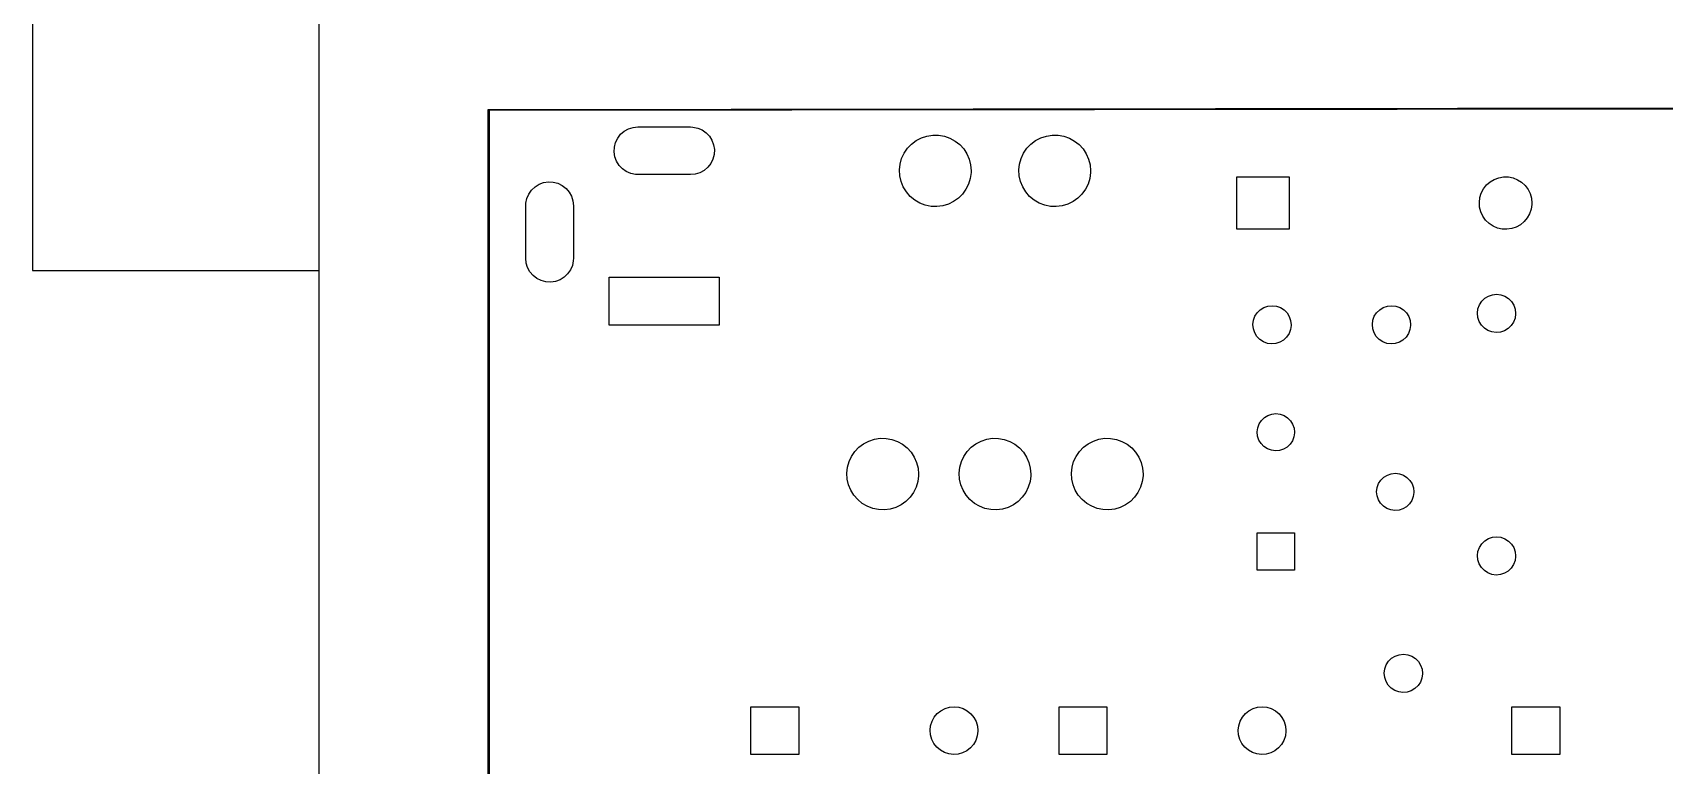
# Model space of a CAD drawing. Extents: x 0.3 to 11.5, y -8.2 to 3.2.
# Drawn here: x 0.315 to 3.005, y -2.312 to -1.104 of the extents above; entities that cross this region are included whole.
import ezdxf

# ---------------------------------------------------------------- set-up
doc = ezdxf.new("R2010")
doc.units = 0
doc.header["$MEASUREMENT"] = 0
doc.layers.add('BLACK', color=7, linetype='CONTINUOUS')

msp = doc.modelspace()

# ---------------------------------------------------------------- linework, layer by layer
at = {"layer": 'BLACK', "linetype": 'CONTINUOUS'}
for p, q in [((0.314961, 3.22806), (0.314961, -1.49635)), ((0.787402, -8.07115), (0.787402, -0.19685)), ((1.06575, -1.2315), (1.0659, -1.23114)), ((1.06575, -3.37717), (1.06575, -1.2315)), ((1.0659, -1.23114), (1.06604, -1.2308)), ((1.06604, -1.2308), (1.06638, -1.23066)), ((1.06604, -1.2308), (1.06604, -1.2308)), ((1.06604, -1.2308), (1.06604, -1.2308)), ((1.06638, -1.23066), (1.06674, -1.23051)), ((1.06674, -1.23051), (11.303, -1.2187)), ((11.302, -1.22067), (1.06772, -1.23248)), ((1.06772, -1.23248), (1.06772, -3.37618)), ((1.29033, -1.26649), (1.29729, -1.26263)), ((1.29729, -1.26263), (1.30488, -1.26025)), ((1.30488, -1.26025), (1.3128, -1.25945)), ((1.3128, -1.25945), (1.39941, -1.25945)), ((1.39941, -1.25945), (1.40353, -1.25966)), ((1.40353, -1.25966), (1.41132, -1.26129)), ((1.41132, -1.26129), (1.41862, -1.26445)), ((1.27389, -1.2928), (1.2759, -1.2851)), ((1.2759, -1.2851), (1.27941, -1.27796)), ((1.27941, -1.27796), (1.28429, -1.27167)), ((1.28429, -1.27167), (1.29033, -1.26649)), ((1.41862, -1.26445), (1.42514, -1.26902)), ((1.42514, -1.26902), (1.43061, -1.2748)), ((1.43061, -1.2748), (1.4348, -1.28156)), ((1.4348, -1.28156), (1.43755, -1.28903)), ((1.43755, -1.28903), (1.43874, -1.2969)), ((1.75706, -1.29473), (1.76375, -1.28773)), ((1.76375, -1.28773), (1.77149, -1.28192)), ((1.77149, -1.28192), (1.78007, -1.27745)), ((1.78007, -1.27745), (1.78927, -1.27444)), ((1.78927, -1.27444), (1.79884, -1.27298)), ((1.79884, -1.27298), (1.80851, -1.2731)), ((1.80851, -1.2731), (1.81804, -1.27479)), ((1.81804, -1.27479), (1.82716, -1.27802)), ((1.82716, -1.27802), (1.83564, -1.2827)), ((1.83564, -1.2827), (1.84323, -1.2887)), ((1.84323, -1.2887), (1.84975, -1.29586)), ((1.95391, -1.29473), (1.9606, -1.28773)), ((1.9606, -1.28773), (1.96834, -1.28192)), ((1.96834, -1.28192), (1.97692, -1.27745)), ((1.97692, -1.27745), (1.98612, -1.27444)), ((1.98612, -1.27444), (1.99569, -1.27298)), ((1.99569, -1.27298), (2.00536, -1.2731)), ((2.00536, -1.2731), (2.01489, -1.27479)), ((2.01489, -1.27479), (2.02402, -1.27802)), ((2.02402, -1.27802), (2.03249, -1.2827)), ((2.03249, -1.2827), (2.04008, -1.2887)), ((2.04008, -1.2887), (2.0466, -1.29586)), ((1.27348, -1.30074), (1.27389, -1.2928)), ((1.27467, -1.30861), (1.27348, -1.30074)), ((1.27741, -1.31608), (1.27467, -1.30861)), ((1.28161, -1.32284), (1.27741, -1.31608)), ((1.43631, -1.31254), (1.4328, -1.31968)), ((1.43832, -1.30484), (1.43631, -1.31254)), ((1.43874, -1.2969), (1.43832, -1.30484)), ((1.74495, -1.32082), (1.74753, -1.3115)), ((1.74753, -1.3115), (1.75161, -1.30272)), ((1.75161, -1.30272), (1.75706, -1.29473)), ((1.84975, -1.29586), (1.855, -1.30398)), ((1.855, -1.30398), (1.85886, -1.31286)), ((1.85886, -1.31286), (1.86122, -1.32224)), ((1.9418, -1.32082), (1.94438, -1.3115)), ((1.94438, -1.3115), (1.94846, -1.30272)), ((1.94846, -1.30272), (1.95391, -1.29473)), ((2.0466, -1.29586), (2.05185, -1.30398)), ((2.05185, -1.30398), (2.05571, -1.31286)), ((2.05571, -1.31286), (2.05807, -1.32224)), ((1.28707, -1.32862), (1.28161, -1.32284)), ((1.29359, -1.33319), (1.28707, -1.32862)), ((1.30089, -1.33635), (1.29359, -1.33319)), ((1.30868, -1.33797), (1.30089, -1.33635)), ((1.3128, -1.33819), (1.30868, -1.33797)), ((1.39941, -1.33819), (1.3128, -1.33819)), ((1.40733, -1.33738), (1.39941, -1.33819)), ((1.41492, -1.33501), (1.40733, -1.33738)), ((1.42188, -1.33115), (1.41492, -1.33501)), ((1.42792, -1.32597), (1.42188, -1.33115)), ((1.4328, -1.31968), (1.42792, -1.32597)), ((1.74392, -1.33045), (1.74495, -1.32082)), ((1.74448, -1.34011), (1.74392, -1.33045)), ((1.7466, -1.34955), (1.74448, -1.34011)), ((1.86068, -1.34437), (1.85786, -1.35363)), ((1.86194, -1.33477), (1.86068, -1.34437)), ((1.86122, -1.32224), (1.86201, -1.33189)), ((1.86201, -1.33189), (1.86194, -1.33477)), ((1.94077, -1.33045), (1.9418, -1.32082)), ((1.94133, -1.34011), (1.94077, -1.33045)), ((1.94345, -1.34955), (1.94133, -1.34011)), ((2.05753, -1.34437), (2.05472, -1.35363)), ((2.05879, -1.33477), (2.05753, -1.34437)), ((2.05807, -1.32224), (2.05886, -1.33189)), ((2.05886, -1.33189), (2.05879, -1.33477)), ((2.29981, -1.42835), (2.29981, -1.34173)), ((2.29981, -1.34173), (2.38642, -1.34173)), ((2.38642, -1.34173), (2.38642, -1.42835)), ((2.72447, -1.34595), (2.73191, -1.34321)), ((2.73191, -1.34321), (2.73972, -1.34187)), ((2.73972, -1.34187), (2.74764, -1.34197)), ((2.74764, -1.34197), (2.75541, -1.34352)), ((2.75541, -1.34352), (2.76278, -1.34645)), ((1.1296, -1.37747), (1.13276, -1.37016)), ((1.13276, -1.37016), (1.13733, -1.36364)), ((1.13733, -1.36364), (1.14311, -1.35818)), ((1.14311, -1.35818), (1.14987, -1.35398)), ((1.14987, -1.35398), (1.15734, -1.35124)), ((1.15734, -1.35124), (1.16521, -1.35005)), ((1.16521, -1.35005), (1.17315, -1.35046)), ((1.17315, -1.35046), (1.18085, -1.35247)), ((1.18085, -1.35247), (1.18799, -1.35598)), ((1.18799, -1.35598), (1.19428, -1.36086)), ((1.19428, -1.36086), (1.19946, -1.3669)), ((1.19946, -1.3669), (1.20332, -1.37386)), ((1.75024, -1.35852), (1.7466, -1.34955)), ((1.7553, -1.36677), (1.75024, -1.35852)), ((1.76164, -1.37408), (1.7553, -1.36677)), ((1.84793, -1.37016), (1.84107, -1.377)), ((1.85358, -1.36231), (1.84793, -1.37016)), ((1.85786, -1.35363), (1.85358, -1.36231)), ((1.9471, -1.35852), (1.94345, -1.34955)), ((1.95215, -1.36677), (1.9471, -1.35852)), ((1.95849, -1.37408), (1.95215, -1.36677)), ((2.04478, -1.37016), (2.03792, -1.377)), ((2.05043, -1.36231), (2.04478, -1.37016)), ((2.05472, -1.35363), (2.05043, -1.36231)), ((2.70075, -1.37604), (2.7031, -1.36847)), ((2.7031, -1.36847), (2.70679, -1.36145)), ((2.70679, -1.36145), (2.7117, -1.35523)), ((2.7117, -1.35523), (2.71766, -1.35)), ((2.71766, -1.35), (2.72447, -1.34595)), ((2.76278, -1.34645), (2.76948, -1.35068)), ((2.76948, -1.35068), (2.7753, -1.35606)), ((2.7753, -1.35606), (2.78004, -1.36241)), ((2.78004, -1.36241), (2.78354, -1.36952)), ((2.78354, -1.36952), (2.7857, -1.37715)), ((1.12776, -1.38937), (1.12798, -1.38525)), ((1.12776, -1.47598), (1.12776, -1.38937)), ((1.12798, -1.38525), (1.1296, -1.37747)), ((1.20332, -1.37386), (1.2057, -1.38145)), ((1.2057, -1.38145), (1.2065, -1.38937)), ((1.2065, -1.38937), (1.2065, -1.47598)), ((1.76908, -1.38026), (1.76164, -1.37408)), ((1.77744, -1.38515), (1.76908, -1.38026)), ((1.78648, -1.3886), (1.77744, -1.38515)), ((1.79596, -1.39053), (1.78648, -1.3886)), ((1.80564, -1.39088), (1.79596, -1.39053)), ((1.81523, -1.38965), (1.80564, -1.39088)), ((1.8245, -1.38687), (1.81523, -1.38965)), ((1.8332, -1.38262), (1.8245, -1.38687)), ((1.84107, -1.377), (1.8332, -1.38262)), ((1.96593, -1.38026), (1.95849, -1.37408)), ((1.97429, -1.38515), (1.96593, -1.38026)), ((1.98333, -1.3886), (1.97429, -1.38515)), ((1.99281, -1.39053), (1.98333, -1.3886)), ((2.00249, -1.39088), (1.99281, -1.39053)), ((2.01209, -1.38965), (2.00249, -1.39088)), ((2.02135, -1.38687), (2.01209, -1.38965)), ((2.03005, -1.38262), (2.02135, -1.38687)), ((2.03792, -1.377), (2.03005, -1.38262)), ((2.69982, -1.38391), (2.70075, -1.37604)), ((2.70034, -1.39181), (2.69982, -1.38391)), ((2.70229, -1.3995), (2.70034, -1.39181)), ((2.78522, -1.39515), (2.78268, -1.40265)), ((2.78636, -1.38731), (2.78522, -1.39515)), ((2.7857, -1.37715), (2.78642, -1.38504)), ((2.78642, -1.38504), (2.78636, -1.38731)), ((2.70561, -1.40669), (2.70229, -1.3995)), ((2.71018, -1.41317), (2.70561, -1.40669)), ((2.71586, -1.4187), (2.71018, -1.41317)), ((2.72245, -1.4231), (2.71586, -1.4187)), ((2.72973, -1.42623), (2.72245, -1.4231)), ((2.76073, -1.4246), (2.75322, -1.42715)), ((2.76764, -1.42073), (2.76073, -1.4246)), ((2.77374, -1.41566), (2.76764, -1.42073)), ((2.7788, -1.40957), (2.77374, -1.41566)), ((2.78268, -1.40265), (2.7788, -1.40957)), ((2.38642, -1.42835), (2.29981, -1.42835)), ((2.73746, -1.42798), (2.72973, -1.42623)), ((2.74538, -1.42829), (2.73746, -1.42798)), ((2.75322, -1.42715), (2.74538, -1.42829)), ((1.12856, -1.4839), (1.12776, -1.47598)), ((1.2065, -1.47598), (1.20628, -1.4801)), ((0.314961, -1.49635), (0.787402, -1.49635)), ((1.13094, -1.49149), (1.12856, -1.4839)), ((1.1348, -1.49845), (1.13094, -1.49149)), ((1.13998, -1.50449), (1.1348, -1.49845)), ((1.14627, -1.50937), (1.13998, -1.50449)), ((1.19693, -1.50171), (1.19115, -1.50718)), ((1.2015, -1.49519), (1.19693, -1.50171)), ((1.20466, -1.48789), (1.2015, -1.49519)), ((1.20628, -1.4801), (1.20466, -1.48789)), ((1.15341, -1.51289), (1.14627, -1.50937)), ((1.16111, -1.51489), (1.15341, -1.51289)), ((1.16905, -1.51531), (1.16111, -1.51489)), ((1.17692, -1.51412), (1.16905, -1.51531)), ((1.18439, -1.51137), (1.17692, -1.51412)), ((1.19115, -1.50718), (1.18439, -1.51137)), ((1.26556, -1.58622), (1.26556, -1.50748)), ((1.26556, -1.50748), (1.44666, -1.50748)), ((1.44666, -1.50748), (1.44666, -1.58622)), ((2.33868, -1.56101), (2.34466, -1.55733)), ((2.34466, -1.55733), (2.35131, -1.55507)), ((2.35131, -1.55507), (2.35829, -1.55433)), ((2.35829, -1.55433), (2.36527, -1.55516)), ((2.36527, -1.55516), (2.37188, -1.55752)), ((2.37188, -1.55752), (2.37781, -1.56128)), ((2.53553, -1.56101), (2.54151, -1.55733)), ((2.54151, -1.55733), (2.54816, -1.55507)), ((2.54816, -1.55507), (2.55515, -1.55433)), ((2.55515, -1.55433), (2.56212, -1.55516)), ((2.56212, -1.55516), (2.56873, -1.55752)), ((2.56873, -1.55752), (2.57466, -1.56128)), ((2.69666, -1.56649), (2.69754, -1.55952)), ((2.69754, -1.55952), (2.69994, -1.55292)), ((2.69994, -1.55292), (2.70375, -1.54702)), ((2.70375, -1.54702), (2.70876, -1.54211)), ((2.70876, -1.54211), (2.71474, -1.53843)), ((2.71474, -1.53843), (2.72139, -1.53617)), ((2.72139, -1.53617), (2.72837, -1.53543)), ((2.72837, -1.53543), (2.73535, -1.53627)), ((2.73535, -1.53627), (2.74196, -1.53862)), ((2.74196, -1.53862), (2.74789, -1.54238)), ((2.74789, -1.54238), (2.75284, -1.54737)), ((2.75284, -1.54737), (2.75656, -1.55332)), ((2.75656, -1.55332), (2.75887, -1.55995)), ((2.75887, -1.55995), (2.75965, -1.56693)), ((1.44666, -1.58622), (1.26556, -1.58622)), ((2.32658, -1.58539), (2.32746, -1.57842)), ((2.32727, -1.59238), (2.32658, -1.58539)), ((2.32746, -1.57842), (2.32986, -1.57182)), ((2.32986, -1.57182), (2.33367, -1.56592)), ((2.33367, -1.56592), (2.33868, -1.56101)), ((2.37781, -1.56128), (2.38276, -1.56626)), ((2.38276, -1.56626), (2.38648, -1.57222)), ((2.38648, -1.57222), (2.38879, -1.57885)), ((2.38956, -1.58671), (2.38858, -1.59366)), ((2.38879, -1.57885), (2.38957, -1.58583)), ((2.38957, -1.58583), (2.38956, -1.58671)), ((2.52343, -1.58539), (2.52431, -1.57842)), ((2.52412, -1.59238), (2.52343, -1.58539)), ((2.52431, -1.57842), (2.52671, -1.57182)), ((2.52671, -1.57182), (2.53052, -1.56592)), ((2.53052, -1.56592), (2.53553, -1.56101)), ((2.57466, -1.56128), (2.57961, -1.56626)), ((2.57961, -1.56626), (2.58333, -1.57222)), ((2.58333, -1.57222), (2.58564, -1.57885)), ((2.58641, -1.58671), (2.58543, -1.59366)), ((2.58564, -1.57885), (2.58642, -1.58583)), ((2.58642, -1.58583), (2.58641, -1.58671)), ((2.69735, -1.57348), (2.69666, -1.56649)), ((2.69956, -1.58014), (2.69735, -1.57348)), ((2.7032, -1.58615), (2.69956, -1.58014)), ((2.70808, -1.5912), (2.7032, -1.58615)), ((2.75617, -1.58133), (2.75228, -1.58717)), ((2.75866, -1.57476), (2.75617, -1.58133)), ((2.75964, -1.56781), (2.75866, -1.57476)), ((2.75965, -1.56693), (2.75964, -1.56781)), ((2.32948, -1.59904), (2.32727, -1.59238)), ((2.33312, -1.60504), (2.32948, -1.59904)), ((2.338, -1.61009), (2.33312, -1.60504)), ((2.34387, -1.61394), (2.338, -1.61009)), ((2.37712, -1.61091), (2.37109, -1.61451)), ((2.3822, -1.60607), (2.37712, -1.61091)), ((2.38609, -1.60022), (2.3822, -1.60607)), ((2.38858, -1.59366), (2.38609, -1.60022)), ((2.52633, -1.59904), (2.52412, -1.59238)), ((2.52997, -1.60504), (2.52633, -1.59904)), ((2.53485, -1.61009), (2.52997, -1.60504)), ((2.54072, -1.61394), (2.53485, -1.61009)), ((2.57397, -1.61091), (2.56794, -1.61451)), ((2.57905, -1.60607), (2.57397, -1.61091)), ((2.58294, -1.60022), (2.57905, -1.60607)), ((2.58543, -1.59366), (2.58294, -1.60022)), ((2.71395, -1.59504), (2.70808, -1.5912)), ((2.72053, -1.59749), (2.71395, -1.59504)), ((2.72749, -1.59842), (2.72053, -1.59749)), ((2.73449, -1.59778), (2.72749, -1.59842)), ((2.74116, -1.59561), (2.73449, -1.59778)), ((2.7472, -1.59202), (2.74116, -1.59561)), ((2.75228, -1.58717), (2.7472, -1.59202)), ((2.35046, -1.61639), (2.34387, -1.61394)), ((2.35742, -1.61732), (2.35046, -1.61639)), ((2.36441, -1.61668), (2.35742, -1.61732)), ((2.37109, -1.61451), (2.36441, -1.61668)), ((2.54731, -1.61639), (2.54072, -1.61394)), ((2.55427, -1.61732), (2.54731, -1.61639)), ((2.56126, -1.61668), (2.55427, -1.61732)), ((2.56794, -1.61451), (2.56126, -1.61668)), ((2.33687, -1.74934), (2.34058, -1.74358)), ((2.34058, -1.74358), (2.34547, -1.73879)), ((2.34547, -1.73879), (2.3513, -1.73521)), ((2.3513, -1.73521), (2.35778, -1.733)), ((2.35778, -1.733), (2.36459, -1.73228)), ((2.36459, -1.73228), (2.37139, -1.73309)), ((2.37139, -1.73309), (2.37784, -1.73539)), ((2.37784, -1.73539), (2.38362, -1.73906)), ((2.38362, -1.73906), (2.38844, -1.74392)), ((2.38844, -1.74392), (2.39207, -1.74972)), ((1.69346, -1.77745), (1.70266, -1.77444)), ((1.70266, -1.77444), (1.71222, -1.77298)), ((1.71222, -1.77298), (1.7219, -1.7731)), ((1.7219, -1.7731), (1.73143, -1.77479)), ((1.73143, -1.77479), (1.74055, -1.77802)), ((1.8785, -1.77745), (1.8877, -1.77444)), ((1.8877, -1.77444), (1.89726, -1.77298)), ((1.89726, -1.77298), (1.90694, -1.7731)), ((1.90694, -1.7731), (1.91647, -1.77479)), ((1.91647, -1.77479), (1.92559, -1.77802)), ((2.06354, -1.77745), (2.07274, -1.77444)), ((2.07274, -1.77444), (2.0823, -1.77298)), ((2.0823, -1.77298), (2.09198, -1.7731)), ((2.09198, -1.7731), (2.10151, -1.77479)), ((2.10151, -1.77479), (2.11063, -1.77802)), ((2.33367, -1.76256), (2.33453, -1.75577)), ((2.33434, -1.76938), (2.33367, -1.76256)), ((2.3365, -1.77587), (2.33434, -1.76938)), ((2.33453, -1.75577), (2.33687, -1.74934)), ((2.39412, -1.77063), (2.39169, -1.77703)), ((2.39207, -1.74972), (2.39432, -1.75619)), ((2.39507, -1.76385), (2.39412, -1.77063)), ((2.39432, -1.75619), (2.39508, -1.76299)), ((2.39508, -1.76299), (2.39507, -1.76385)), ((1.66499, -1.80272), (1.67045, -1.79473)), ((1.67045, -1.79473), (1.67713, -1.78773)), ((1.67713, -1.78773), (1.68487, -1.78192)), ((1.68487, -1.78192), (1.69346, -1.77745)), ((1.74055, -1.77802), (1.74902, -1.7827)), ((1.74902, -1.7827), (1.75662, -1.7887)), ((1.75662, -1.7887), (1.76313, -1.79586)), ((1.76313, -1.79586), (1.76839, -1.80398)), ((1.85003, -1.80272), (1.85549, -1.79473)), ((1.85549, -1.79473), (1.86217, -1.78773)), ((1.86217, -1.78773), (1.86991, -1.78192)), ((1.86991, -1.78192), (1.8785, -1.77745)), ((1.92559, -1.77802), (1.93406, -1.7827)), ((1.93406, -1.7827), (1.94166, -1.7887)), ((1.94166, -1.7887), (1.94817, -1.79586)), ((1.94817, -1.79586), (1.95343, -1.80398)), ((2.03507, -1.80272), (2.04053, -1.79473)), ((2.04053, -1.79473), (2.04721, -1.78773)), ((2.04721, -1.78773), (2.05495, -1.78192)), ((2.05495, -1.78192), (2.06354, -1.77745)), ((2.11063, -1.77802), (2.1191, -1.7827)), ((2.1191, -1.7827), (2.1267, -1.7887)), ((2.1267, -1.7887), (2.13321, -1.79586)), ((2.13321, -1.79586), (2.13847, -1.80398)), ((2.34004, -1.78173), (2.3365, -1.77587)), ((2.3448, -1.78665), (2.34004, -1.78173)), ((2.35053, -1.7904), (2.3448, -1.78665)), ((2.35694, -1.79279), (2.35053, -1.7904)), ((2.36373, -1.79369), (2.35694, -1.79279)), ((2.37055, -1.79307), (2.36373, -1.79369)), ((2.37706, -1.79096), (2.37055, -1.79307)), ((2.38294, -1.78745), (2.37706, -1.79096)), ((2.3879, -1.78273), (2.38294, -1.78745)), ((2.39169, -1.77703), (2.3879, -1.78273)), ((1.65731, -1.83045), (1.65833, -1.82082)), ((1.65833, -1.82082), (1.66092, -1.8115)), ((1.66092, -1.8115), (1.66499, -1.80272)), ((1.76839, -1.80398), (1.77225, -1.81286)), ((1.77225, -1.81286), (1.7746, -1.82224)), ((1.7746, -1.82224), (1.7754, -1.83189)), ((1.84234, -1.83045), (1.84337, -1.82082)), ((1.84337, -1.82082), (1.84596, -1.8115)), ((1.84596, -1.8115), (1.85003, -1.80272)), ((1.95343, -1.80398), (1.95729, -1.81286)), ((1.95729, -1.81286), (1.95964, -1.82224)), ((1.95964, -1.82224), (1.96044, -1.83189)), ((2.02738, -1.83045), (2.02841, -1.82082)), ((2.02841, -1.82082), (2.031, -1.8115)), ((2.031, -1.8115), (2.03507, -1.80272)), ((2.13847, -1.80398), (2.14233, -1.81286)), ((2.14233, -1.81286), (2.14468, -1.82224)), ((2.14468, -1.82224), (2.14548, -1.83189)), ((1.65786, -1.84011), (1.65731, -1.83045)), ((1.65999, -1.84955), (1.65786, -1.84011)), ((1.66363, -1.85852), (1.65999, -1.84955)), ((1.77125, -1.85363), (1.76696, -1.86231)), ((1.77406, -1.84437), (1.77125, -1.85363)), ((1.77533, -1.83477), (1.77406, -1.84437)), ((1.7754, -1.83189), (1.77533, -1.83477)), ((1.8429, -1.84011), (1.84234, -1.83045)), ((1.84503, -1.84955), (1.8429, -1.84011)), ((1.84867, -1.85852), (1.84503, -1.84955)), ((1.95629, -1.85363), (1.952, -1.86231)), ((1.9591, -1.84437), (1.95629, -1.85363)), ((1.96037, -1.83477), (1.9591, -1.84437)), ((1.96044, -1.83189), (1.96037, -1.83477)), ((2.02794, -1.84011), (2.02738, -1.83045)), ((2.03007, -1.84955), (2.02794, -1.84011)), ((2.03371, -1.85852), (2.03007, -1.84955)), ((2.14133, -1.85363), (2.13704, -1.86231)), ((2.14414, -1.84437), (2.14133, -1.85363)), ((2.14541, -1.83477), (2.14414, -1.84437)), ((2.14548, -1.83189), (2.14541, -1.83477)), ((2.53052, -1.86099), (2.53138, -1.8542)), ((2.53138, -1.8542), (2.53372, -1.84776)), ((2.53372, -1.84776), (2.53743, -1.84201)), ((2.53743, -1.84201), (2.54232, -1.83722)), ((2.54232, -1.83722), (2.54815, -1.83363)), ((2.54815, -1.83363), (2.55463, -1.83143)), ((2.55463, -1.83143), (2.56144, -1.83071)), ((2.56144, -1.83071), (2.56824, -1.83152)), ((2.56824, -1.83152), (2.57469, -1.83382)), ((2.57469, -1.83382), (2.58047, -1.83748)), ((2.58047, -1.83748), (2.58529, -1.84234)), ((2.58529, -1.84234), (2.58892, -1.84815)), ((2.58892, -1.84815), (2.59117, -1.85461)), ((2.59117, -1.85461), (2.59193, -1.86142)), ((1.66869, -1.86677), (1.66363, -1.85852)), ((1.67502, -1.87408), (1.66869, -1.86677)), ((1.68247, -1.88026), (1.67502, -1.87408)), ((1.69083, -1.88515), (1.68247, -1.88026)), ((1.74658, -1.88262), (1.73789, -1.88687)), ((1.75446, -1.877), (1.74658, -1.88262)), ((1.76132, -1.87016), (1.75446, -1.877)), ((1.76696, -1.86231), (1.76132, -1.87016)), ((1.85373, -1.86677), (1.84867, -1.85852)), ((1.86006, -1.87408), (1.85373, -1.86677)), ((1.86751, -1.88026), (1.86006, -1.87408)), ((1.87586, -1.88515), (1.86751, -1.88026)), ((1.93162, -1.88262), (1.92293, -1.88687)), ((1.9395, -1.877), (1.93162, -1.88262)), ((1.94635, -1.87016), (1.9395, -1.877)), ((1.952, -1.86231), (1.94635, -1.87016)), ((2.03877, -1.86677), (2.03371, -1.85852)), ((2.0451, -1.87408), (2.03877, -1.86677)), ((2.05255, -1.88026), (2.0451, -1.87408)), ((2.0609, -1.88515), (2.05255, -1.88026)), ((2.11666, -1.88262), (2.10797, -1.88687)), ((2.12454, -1.877), (2.11666, -1.88262)), ((2.13139, -1.87016), (2.12454, -1.877)), ((2.13704, -1.86231), (2.13139, -1.87016)), ((2.53119, -1.8678), (2.53052, -1.86099)), ((2.53335, -1.8743), (2.53119, -1.8678)), ((2.53689, -1.88015), (2.53335, -1.8743)), ((2.54165, -1.88508), (2.53689, -1.88015)), ((2.58475, -1.88116), (2.57979, -1.88588)), ((2.58854, -1.87545), (2.58475, -1.88116)), ((2.59097, -1.86905), (2.58854, -1.87545)), ((2.59192, -1.86227), (2.59097, -1.86905)), ((2.59193, -1.86142), (2.59192, -1.86227)), ((1.69987, -1.8886), (1.69083, -1.88515)), ((1.70935, -1.89053), (1.69987, -1.8886)), ((1.71902, -1.89088), (1.70935, -1.89053)), ((1.72862, -1.88965), (1.71902, -1.89088)), ((1.73789, -1.88687), (1.72862, -1.88965)), ((1.88491, -1.8886), (1.87586, -1.88515)), ((1.89439, -1.89053), (1.88491, -1.8886)), ((1.90406, -1.89088), (1.89439, -1.89053)), ((1.91366, -1.88965), (1.90406, -1.89088)), ((1.92293, -1.88687), (1.91366, -1.88965)), ((2.06995, -1.8886), (2.0609, -1.88515)), ((2.07943, -1.89053), (2.06995, -1.8886)), ((2.0891, -1.89088), (2.07943, -1.89053)), ((2.0987, -1.88965), (2.0891, -1.89088)), ((2.10797, -1.88687), (2.0987, -1.88965)), ((2.54738, -1.88883), (2.54165, -1.88508)), ((2.5538, -1.89121), (2.54738, -1.88883)), ((2.56058, -1.89212), (2.5538, -1.89121)), ((2.5674, -1.8915), (2.56058, -1.89212)), ((2.57391, -1.88938), (2.5674, -1.8915)), ((2.57979, -1.88588), (2.57391, -1.88938)), ((2.33367, -1.99055), (2.33367, -1.92913)), ((2.33367, -1.92913), (2.39508, -1.92913)), ((2.39508, -1.92913), (2.39508, -1.99055)), ((2.71474, -1.93843), (2.72139, -1.93617)), ((2.72139, -1.93617), (2.72837, -1.93543)), ((2.72837, -1.93543), (2.73535, -1.93627)), ((2.73535, -1.93627), (2.74196, -1.93862)), ((2.69666, -1.96649), (2.69754, -1.95952)), ((2.69754, -1.95952), (2.69994, -1.95292)), ((2.69994, -1.95292), (2.70375, -1.94702)), ((2.70375, -1.94702), (2.70876, -1.94211)), ((2.70876, -1.94211), (2.71474, -1.93843)), ((2.74196, -1.93862), (2.74789, -1.94238)), ((2.74789, -1.94238), (2.75284, -1.94737)), ((2.75284, -1.94737), (2.75656, -1.95332)), ((2.75656, -1.95332), (2.75887, -1.95995)), ((2.75887, -1.95995), (2.75965, -1.96693)), ((2.69735, -1.97348), (2.69666, -1.96649)), ((2.69956, -1.98014), (2.69735, -1.97348)), ((2.7032, -1.98615), (2.69956, -1.98014)), ((2.70808, -1.9912), (2.7032, -1.98615)), ((2.75228, -1.98717), (2.7472, -1.99202)), ((2.75617, -1.98133), (2.75228, -1.98717)), ((2.75866, -1.97476), (2.75617, -1.98133)), ((2.75964, -1.96781), (2.75866, -1.97476)), ((2.75965, -1.96693), (2.75964, -1.96781)), ((2.39508, -1.99055), (2.33367, -1.99055)), ((2.71395, -1.99504), (2.70808, -1.9912)), ((2.72053, -1.99749), (2.71395, -1.99504)), ((2.72749, -1.99842), (2.72053, -1.99749)), ((2.73449, -1.99778), (2.72749, -1.99842)), ((2.74116, -1.99561), (2.73449, -1.99778)), ((2.7472, -1.99202), (2.74116, -1.99561)), ((2.544, -2.15322), (2.5464, -2.14663)), ((2.5464, -2.14663), (2.5502, -2.14072)), ((2.5502, -2.14072), (2.55522, -2.13581)), ((2.55522, -2.13581), (2.5612, -2.13213)), ((2.5612, -2.13213), (2.56785, -2.12987)), ((2.56785, -2.12987), (2.57483, -2.12913)), ((2.57483, -2.12913), (2.5818, -2.12997)), ((2.5818, -2.12997), (2.58842, -2.13232)), ((2.58842, -2.13232), (2.59435, -2.13608)), ((2.59435, -2.13608), (2.59929, -2.14107)), ((2.59929, -2.14107), (2.60301, -2.14702)), ((2.60301, -2.14702), (2.60532, -2.15365)), ((2.54312, -2.16019), (2.544, -2.15322)), ((2.5438, -2.16718), (2.54312, -2.16019)), ((2.54602, -2.17384), (2.5438, -2.16718)), ((2.54966, -2.17985), (2.54602, -2.17384)), ((2.60262, -2.17503), (2.59874, -2.18088)), ((2.60512, -2.16846), (2.60262, -2.17503)), ((2.60609, -2.16151), (2.60512, -2.16846)), ((2.60532, -2.15365), (2.60611, -2.16063)), ((2.60611, -2.16063), (2.60609, -2.16151)), ((2.55453, -2.1849), (2.54966, -2.17985)), ((2.56041, -2.18874), (2.55453, -2.1849)), ((2.56699, -2.19119), (2.56041, -2.18874)), ((2.57395, -2.19212), (2.56699, -2.19119)), ((2.58094, -2.19148), (2.57395, -2.19212)), ((2.58762, -2.18931), (2.58094, -2.19148)), ((2.59365, -2.18572), (2.58762, -2.18931)), ((2.59874, -2.18088), (2.59365, -2.18572)), ((1.49911, -2.29449), (1.49911, -2.21575)), ((1.49911, -2.21575), (1.57785, -2.21575)), ((1.57785, -2.21575), (1.57785, -2.29449)), ((1.80127, -2.23288), (1.80621, -2.22699)), ((1.80621, -2.22699), (1.8122, -2.22217)), ((1.8122, -2.22217), (1.81901, -2.21861)), ((1.81901, -2.21861), (1.82638, -2.21645)), ((1.82638, -2.21645), (1.83403, -2.21575)), ((1.83403, -2.21575), (1.84167, -2.21655)), ((1.84167, -2.21655), (1.84901, -2.21882)), ((1.84901, -2.21882), (1.85577, -2.22248)), ((1.85577, -2.22248), (1.86169, -2.22738)), ((1.86169, -2.22738), (1.86655, -2.23333)), ((2.00698, -2.29449), (2.00698, -2.21575)), ((2.00698, -2.21575), (2.08572, -2.21575)), ((2.08572, -2.21575), (2.08572, -2.29449)), ((2.30915, -2.23288), (2.31408, -2.22699)), ((2.31408, -2.22699), (2.32007, -2.22217)), ((2.32007, -2.22217), (2.32688, -2.21861)), ((2.32688, -2.21861), (2.33425, -2.21645)), ((2.33425, -2.21645), (2.3419, -2.21575)), ((2.3419, -2.21575), (2.34955, -2.21655)), ((2.34955, -2.21655), (2.35689, -2.21882)), ((2.35689, -2.21882), (2.36365, -2.22248)), ((2.36365, -2.22248), (2.36957, -2.22738)), ((2.36957, -2.22738), (2.37442, -2.23333)), ((2.75363, -2.29449), (2.75363, -2.21575)), ((2.75363, -2.21575), (2.83237, -2.21575)), ((2.83237, -2.21575), (2.83237, -2.29449)), ((1.79439, -2.25457), (1.79525, -2.24693)), ((1.79503, -2.26223), (1.79439, -2.25457)), ((1.79525, -2.24693), (1.79757, -2.23961)), ((1.79757, -2.23961), (1.80127, -2.23288)), ((1.86655, -2.23333), (1.87016, -2.24012)), ((1.87016, -2.24012), (1.87238, -2.24747)), ((1.87311, -2.25622), (1.87215, -2.26384)), ((1.87238, -2.24747), (1.87313, -2.25512)), ((1.87313, -2.25512), (1.87311, -2.25622)), ((2.30226, -2.25457), (2.30312, -2.24693)), ((2.30291, -2.26223), (2.30226, -2.25457)), ((2.30312, -2.24693), (2.30544, -2.23961)), ((2.30544, -2.23961), (2.30915, -2.23288)), ((2.37442, -2.23333), (2.37803, -2.24012)), ((2.37803, -2.24012), (2.38025, -2.24747)), ((2.38098, -2.25622), (2.38002, -2.26384)), ((2.38025, -2.24747), (2.381, -2.25512)), ((2.381, -2.25512), (2.38098, -2.25622)), ((1.79715, -2.26961), (1.79503, -2.26223)), ((1.80066, -2.27645), (1.79715, -2.26961)), ((1.80544, -2.28247), (1.80066, -2.27645)), ((1.81129, -2.28745), (1.80544, -2.28247)), ((1.86091, -2.28363), (1.85485, -2.28836)), ((1.86593, -2.27781), (1.86091, -2.28363)), ((1.86972, -2.27113), (1.86593, -2.27781)), ((1.87215, -2.26384), (1.86972, -2.27113)), ((2.30502, -2.26961), (2.30291, -2.26223)), ((2.30854, -2.27645), (2.30502, -2.26961)), ((2.31331, -2.28247), (2.30854, -2.27645)), ((2.31916, -2.28745), (2.31331, -2.28247)), ((2.36878, -2.28363), (2.36273, -2.28836)), ((2.3738, -2.27781), (2.36878, -2.28363)), ((2.3776, -2.27113), (2.3738, -2.27781)), ((2.38002, -2.26384), (2.3776, -2.27113)), ((1.57785, -2.29449), (1.49911, -2.29449)), ((1.81799, -2.2912), (1.81129, -2.28745)), ((1.8253, -2.29357), (1.81799, -2.2912)), ((1.83293, -2.29448), (1.8253, -2.29357)), ((1.84059, -2.29389), (1.83293, -2.29448)), ((1.84799, -2.29182), (1.84059, -2.29389)), ((1.85485, -2.28836), (1.84799, -2.29182)), ((2.08572, -2.29449), (2.00698, -2.29449)), ((2.32587, -2.2912), (2.31916, -2.28745)), ((2.33318, -2.29357), (2.32587, -2.2912)), ((2.34081, -2.29448), (2.33318, -2.29357)), ((2.34847, -2.29389), (2.34081, -2.29448)), ((2.35587, -2.29182), (2.34847, -2.29389)), ((2.36273, -2.28836), (2.35587, -2.29182)), ((2.83237, -2.29449), (2.75363, -2.29449))]:
    msp.add_line(p, q, dxfattribs=at)

doc.saveas('drawing.dxf')
